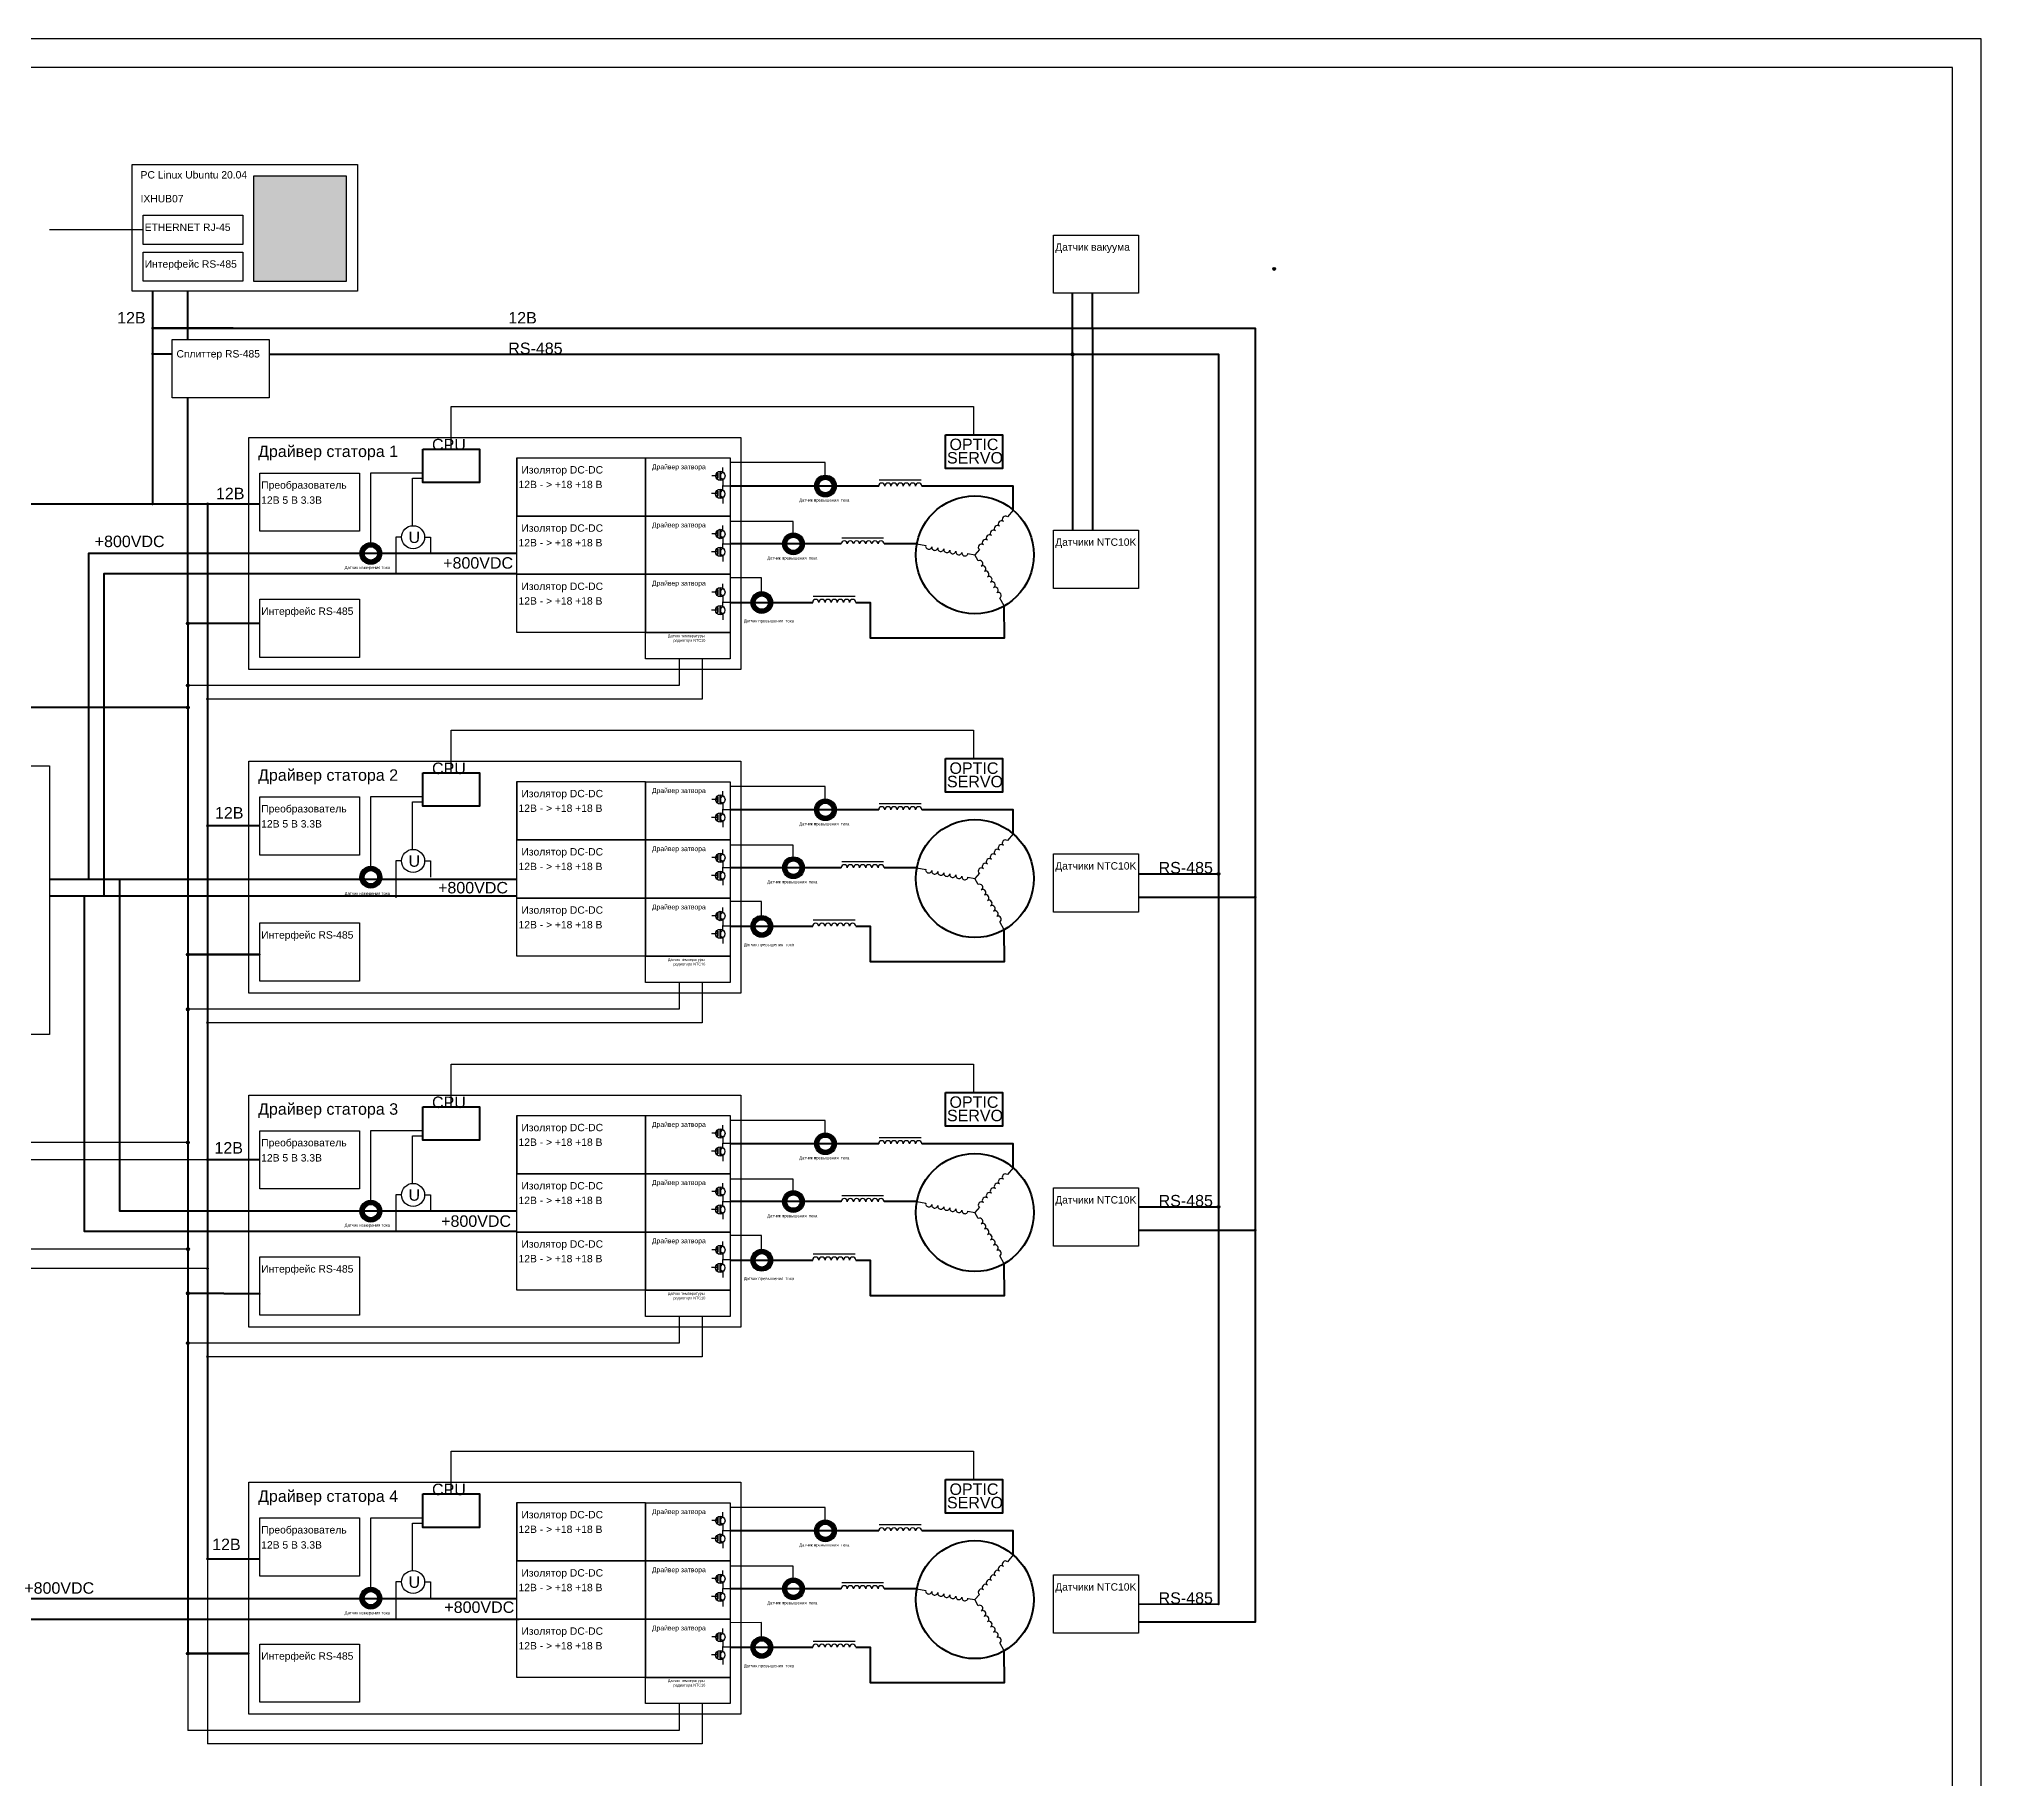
# Model space of a CAD drawing. Header units: inches. Extents: x 672645 to 2984483, y 219693 to 2542163.
# Drawn here: x 1667621 to 2984483, y 1363046 to 2542163 of the extents above; entities that cross this region are included whole.
import ezdxf

# ---------------------------------------------------------------- set-up
doc = ezdxf.new("R2010")
doc.units = ezdxf.units.IN
doc.header["$MEASUREMENT"] = 0
for name, color, linetype, lineweight in [('12В', 30, 'Continuous', 30), ('RS485', 6, 'Continuous', 30), ('Слаботочка', 4, 'Continuous', 30)]:
    doc.layers.add(name, color=color, linetype=linetype, lineweight=lineweight)
doc.layers.add('FRAME', color=7, linetype='Continuous')
doc.styles.get("Standard").update_dxf_attribs({"font": 'arial.ttf'})

# ---------------------------------------------------------------- blocks, each defined once
blk = doc.blocks.new('Катушка')
for points in [[(2187094, 1977059), (2193196, 1977052)], [(2197363, 1977047), (2197363, 1977047)], [(2201531, 1977043), (2201531, 1977043)], [(2205698, 1977038), (2205699, 1977038)], [(2209866, 1977034), (2209866, 1977034)], [(2214033, 1977029), (2214034, 1977029)], [(2218201, 1977025), (2218202, 1977025)], [(2222369, 1977020), (2227094, 1977015)]]:
    blk.add_lwpolyline(points)
for centre in [(2195279, 1977059), (2199447, 1977059), (2203615, 1977059), (2207782, 1977059), (2211950, 1977059), (2216117, 1977059), (2220285, 1977059)]:
    blk.add_arc(centre, 2084, 180, 0)
blk = doc.blocks.new('Статор')
at = {"lineweight": 53}
blk.add_circle((2302189, 2192368), 40000, dxfattribs=at)
for p, rotation in [((2249634, 5169913), 229.415407043293), ((-250162, 658081), 349.4154070432931), ((5127881, 1252156), 120)]:
    blk.add_blockref('Катушка', p, dxfattribs=dict(rotation=rotation))
blk = doc.blocks.new('Датчик тока')
at = {"layer": 'Слаботочка'}
h = blk.add_hatch(color=256, dxfattribs=at)
h.set_gradient(color1=(0, 255, 255), color2=(0, 255, 255), tint=1)
h.paths.add_polyline_path([(2170874, 2032191, 1), (2185630, 2032191, 1)])
h.paths.add_polyline_path([(2182789, 2032191, -1), (2173715, 2032191, -1)], flags=16)
blk.add_lwpolyline([(2178150, 2037963), (2178150, 2044207)], dxfattribs=at)
for radius in [7378, 4537]:
    blk.add_circle((2178252, 2032191), radius, dxfattribs=at)
blk = doc.blocks.new('Вольтметр')
at = {"layer": 'Слаботочка'}
for points in [[(1913566, 2204453), (1909760, 2204453), (1909760, 2179382)], [(1929172, 2204453), (1933069, 2204453), (1933069, 2193304)]]:
    blk.add_lwpolyline(points, dxfattribs=at)
blk.add_circle((1921369, 2204328), 7804, dxfattribs=at)
at = {"layer": 'Слаботочка', "insert": (1918251, 2208156), "char_height": 7772, "attachment_point": 1}
blk.add_mtext_dynamic_manual_height_columns('U', width=3409.75, gutter_width=38861, heights=[0], dxfattribs=at)
blk = doc.blocks.new('IGBT')
for points in [[(2332215, 1871925), (2326869, 1871925)], [(2332558, 1874343), (2332558, 1869534), (2332215, 1869534), (2332215, 1874316), (2332558, 1874316)], [(2334951, 1875703), (2334951, 1867866), (2334607, 1867866), (2334607, 1875703), (2334951, 1875703)], [(2334951, 1873109), (2337103, 1875280), (2337103, 1879399)], [(2334951, 1870194), (2336970, 1868164), (2336970, 1863071)], [(2336970, 1868164), (2336584, 1869217), (2335964, 1868649), (2336970, 1868164)]]:
    blk.add_lwpolyline(points)
blk.add_circle((2334701, 1871766), 4256)
blk = doc.blocks.new('Дроссель')
blk.add_lwpolyline([(1285440, 1797567), (1313858, 1797567)])
at = {"rotation": 180}
blk.add_blockref('Катушка', (3507429, 3770394), dxfattribs=at)
blk = doc.blocks.new('Рамка')
at = {"layer": 'FRAME'}
for p, q in [((3316395, 2776848), (672645, 2776848)), ((3316395, 907530), (3316395, 2776848)), ((3294142, 2754595), (761660, 2754595)), ((3294142, 929783), (3294142, 2754595))]:
    blk.add_line(p, q, dxfattribs=at)

msp = doc.modelspace()

# ---------------------------------------------------------------- hatches: boundary and pattern name
h = msp.add_hatch(color=256)
h.set_gradient(color2=(0, 0, 0), tint=1)
h.paths.add_polyline_path([(1876224, 2449030), (1813225, 2449030), (1813225, 2377889), (1876224, 2377889)])
at = {"layer": '12В'}
h = msp.add_hatch(color=256, dxfattribs=at)
h.set_gradient(color1=(255, 127, 0), color2=(255, 127, 0), tint=1)
h.paths.add_polyline_path([(2506142, 2386203, 1), (2504142, 2386203, 1)])
h = msp.add_hatch(color=256, dxfattribs=at)
h.set_gradient(color1=(255, 127, 0), color2=(255, 127, 0), tint=1)
h.paths.add_polyline_path([(1743762, 2346067, 1), (1745762, 2346067, 1)])
h = msp.add_hatch(color=256, dxfattribs=at)
h.set_gradient(color1=(255, 127, 0), color2=(255, 127, 0), tint=1)
h.paths.add_polyline_path([(2380913, 2346067, 1), (2382913, 2346067, 1)])
h = msp.add_hatch(color=256, dxfattribs=at)
h.set_gradient(color1=(255, 127, 0), color2=(255, 127, 0), tint=1)
h.paths.add_polyline_path([(1743762, 2328720, 1), (1745762, 2328720, 1)])
h = msp.add_hatch(color=256, dxfattribs=at)
h.set_gradient(color1=(255, 127, 0), color2=(255, 127, 0), tint=1)
h.paths.add_polyline_path([(1743762, 2226884, 1), (1745762, 2226884, 1)])
h = msp.add_hatch(color=256, dxfattribs=at)
h.set_gradient(color1=(255, 127, 0), color2=(255, 127, 0), tint=1)
h.paths.add_polyline_path([(1781007, 2226884, 1), (1783007, 2226884, 1)])
h = msp.add_hatch(color=256, dxfattribs=at)
h.set_gradient(color1=(255, 127, 0), color2=(255, 127, 0), tint=1)
h.paths.add_polyline_path([(1781007, 2094620, 1), (1783007, 2094620, 1)])
h = msp.add_hatch(color=256, dxfattribs=at)
h.set_gradient(color1=(255, 127, 0), color2=(255, 127, 0), tint=1)
h.paths.add_polyline_path([(1781007, 2008648, 1), (1783007, 2008648, 1)])
h = msp.add_hatch(color=256, dxfattribs=at)
h.set_gradient(color1=(255, 127, 0), color2=(255, 127, 0), tint=1)
h.paths.add_polyline_path([(2491320, 1960338, 1), (2493320, 1960338, 1)])
h = msp.add_hatch(color=256, dxfattribs=at)
h.set_gradient(color1=(255, 127, 0), color2=(255, 127, 0), tint=1)
h.paths.add_polyline_path([(1781007, 1875141, 1), (1783007, 1875141, 1)])
h = msp.add_hatch(color=256, dxfattribs=at)
h.set_gradient(color1=(255, 127, 0), color2=(255, 127, 0), tint=1)
h.paths.add_polyline_path([(1781007, 1782249, 1), (1783007, 1782249, 1)])
h = msp.add_hatch(color=256, dxfattribs=at)
h.set_gradient(color1=(255, 127, 0), color2=(255, 127, 0), tint=1)
h.paths.add_polyline_path([(2491320, 1734595, 1), (2493320, 1734595, 1)])
h = msp.add_hatch(color=256, dxfattribs=at)
h.set_gradient(color1=(255, 127, 0), color2=(255, 127, 0), tint=1)
h.paths.add_polyline_path([(1781007, 1708522, 1), (1783007, 1708522, 1)])
h = msp.add_hatch(color=256, dxfattribs=at)
h.set_gradient(color1=(255, 127, 0), color2=(255, 127, 0), tint=1)
h.paths.add_polyline_path([(1781007, 1648742, 1), (1783007, 1648742, 1)])
h = msp.add_hatch(color=256, dxfattribs=at)
h.set_gradient(color1=(255, 127, 0), color2=(255, 127, 0), tint=1)
h.paths.add_polyline_path([(1781007, 1511693, 1), (1783007, 1511693, 1)])
at = {"layer": 'RS485'}
h = msp.add_hatch(color=256, dxfattribs=at)
h.set_gradient(color1=(255, 0, 255), color2=(255, 0, 255), tint=1)
h.paths.add_polyline_path([(2369522, 2328308, 1), (2367522, 2328308, 1)])
h = msp.add_hatch(color=256, dxfattribs=at)
h.set_gradient(color1=(255, 0, 255), color2=(255, 0, 255), tint=1)
h.paths.add_polyline_path([(1769644, 2145760, 1), (1767644, 2145760, 1)])
h = msp.add_hatch(color=256, dxfattribs=at)
h.set_gradient(color1=(255, 0, 255), color2=(255, 0, 255), tint=1)
h.paths.add_polyline_path([(1769630, 2103700, 1), (1767630, 2103700, 1)])
h = msp.add_hatch(color=256, dxfattribs=at)
h.set_gradient(color1=(255, 0, 255), color2=(255, 0, 255), tint=1)
h.paths.add_polyline_path([(1769644, 2088880, 1), (1767644, 2088880, 1)])
h = msp.add_hatch(color=256, dxfattribs=at)
h.set_gradient(color1=(255, 0, 255), color2=(255, 0, 255), tint=1)
h.paths.add_polyline_path([(2468418, 1976177, 1), (2466418, 1976177, 1)])
h = msp.add_hatch(color=256, dxfattribs=at)
h.set_gradient(color1=(255, 0, 255), color2=(255, 0, 255), tint=1)
h.paths.add_polyline_path([(1769644, 1921462, 1), (1767644, 1921462, 1)])
h = msp.add_hatch(color=256, dxfattribs=at)
h.set_gradient(color1=(255, 0, 255), color2=(255, 0, 255), tint=1)
h.paths.add_polyline_path([(1769630, 1884221, 1), (1767630, 1884221, 1)])
h = msp.add_hatch(color=256, dxfattribs=at)
h.set_gradient(color1=(255, 0, 255), color2=(255, 0, 255), tint=1)
h.paths.add_polyline_path([(1769630, 1793937, 1), (1767630, 1793937, 1)])
h = msp.add_hatch(color=256, dxfattribs=at)
h.set_gradient(color1=(255, 0, 255), color2=(255, 0, 255), tint=1)
h.paths.add_polyline_path([(2468418, 1750425, 1), (2466418, 1750425, 1)])
h = msp.add_hatch(color=256, dxfattribs=at)
h.set_gradient(color1=(255, 0, 255), color2=(255, 0, 255), tint=1)
h.paths.add_polyline_path([(1769644, 1721565, 1), (1767644, 1721565, 1)])
h = msp.add_hatch(color=256, dxfattribs=at)
h.set_gradient(color1=(255, 0, 255), color2=(255, 0, 255), tint=1)
h.paths.add_polyline_path([(1769644, 1691720, 1), (1767644, 1691720, 1)])
h = msp.add_hatch(color=256, dxfattribs=at)
h.set_gradient(color1=(255, 0, 255), color2=(255, 0, 255), tint=1)
h.paths.add_polyline_path([(1769630, 1657822, 1), (1767630, 1657822, 1)])
h = msp.add_hatch(color=256, dxfattribs=at)
h.set_gradient(color1=(255, 0, 255), color2=(255, 0, 255), tint=1)
h.paths.add_polyline_path([(1769630, 1447572, 1), (1767630, 1447572, 1)])

# ---------------------------------------------------------------- linework, layer by layer
for points in [[(1730901, 2457066), (1883753, 2457066), (1883753, 2371145), (1730901, 2371145)], [(1876224, 2449030), (1813225, 2449030), (1813225, 2377889), (1876224, 2377889)], [(1738341, 2422569), (1806016, 2422569), (1806016, 2402830), (1738341, 2402830)], [(1738341, 2397628), (1806016, 2397628), (1806016, 2377889), (1738341, 2377889)], [(2355657, 2409137), (2413093, 2409137), (2413093, 2369660), (2355657, 2369660)], [(1809911, 2271972), (2143610, 2271972), (2143610, 2114637), (1809911, 2114637)], [(1991803, 2258119), (2078938, 2258119), (2078938, 2218641), (1991803, 2218641)], [(1991803, 2258119), (1991803, 2258119), (1991803, 2218641), (1991803, 2218641)], [(2078938, 2258053), (2136374, 2258053), (2136374, 2218576), (2078938, 2218576)], [(1817351, 2247821), (1885026, 2247821), (1885026, 2208344), (1817351, 2208344)], [(1991803, 2218641), (2078938, 2218641), (2078938, 2179164), (1991803, 2179164)], [(2078938, 2218641), (2136374, 2218641), (2136374, 2179164), (2078938, 2179164)], [(2355657, 2209104), (2413093, 2209104), (2413093, 2169627), (2355657, 2169627)], [(1991803, 2179164), (2078938, 2179164), (2078938, 2139687), (1991803, 2139687)], [(2078938, 2179164), (2136366, 2179164), (2136366, 2139687), (2078938, 2139687)], [(1817351, 2162284), (1885026, 2162284), (1885026, 2122807), (1817351, 2122807)], [(2078938, 2139687), (2136374, 2139687), (2136374, 2121907), (2078938, 2121907)], [(1809911, 2052493), (2143610, 2052493), (2143610, 1895158), (1809911, 1895158)], [(1817351, 2028342), (1885026, 2028342), (1885026, 1988865), (1817351, 1988865)], [(1991803, 2038640), (2078938, 2038640), (2078938, 1999162), (1991803, 1999162)], [(1991803, 2038640), (1991803, 2038640), (1991803, 1999162), (1991803, 1999162)], [(2078938, 2038574), (2136374, 2038574), (2136374, 1999097), (2078938, 1999097)], [(1991803, 1999162), (2078938, 1999162), (2078938, 1959685), (1991803, 1959685)], [(2078938, 1999162), (2136374, 1999162), (2136374, 1959685), (2078938, 1959685)], [(2355657, 1989625), (2413093, 1989625), (2413093, 1950148), (2355657, 1950148)], [(1991803, 1959685), (2078938, 1959685), (2078938, 1920208), (1991803, 1920208)], [(2078938, 1959685), (2136366, 1959685), (2136366, 1920208), (2078938, 1920208)], [(1817351, 1942805), (1885026, 1942805), (1885026, 1903328), (1817351, 1903328)], [(2078938, 1920208), (2136374, 1920208), (2136374, 1902428), (2078938, 1902428)], [(1809911, 1826094), (2143610, 1826094), (2143610, 1668759), (1809911, 1668759)], [(1991803, 1812241), (2078938, 1812241), (2078938, 1772763), (1991803, 1772763)], [(1991803, 1812241), (1991803, 1812241), (1991803, 1772763), (1991803, 1772763)], [(2078938, 1812175), (2136374, 1812175), (2136374, 1772698), (2078938, 1772698)], [(1817351, 1801943), (1885026, 1801943), (1885026, 1762466), (1817351, 1762466)], [(1991803, 1772763), (2078938, 1772763), (2078938, 1733286), (1991803, 1733286)], [(2078938, 1772763), (2136374, 1772763), (2136374, 1733286), (2078938, 1733286)], [(2355657, 1763226), (2413093, 1763226), (2413093, 1723749), (2355657, 1723749)], [(1991803, 1733286), (2078938, 1733286), (2078938, 1693809), (1991803, 1693809)], [(2078938, 1733286), (2136366, 1733286), (2136366, 1693809), (2078938, 1693809)], [(1817351, 1716406), (1885026, 1716406), (1885026, 1676929), (1817351, 1676929)], [(2078938, 1693809), (2136374, 1693809), (2136374, 1676029), (2078938, 1676029)], [(1809911, 1563667), (2143610, 1563667), (2143610, 1406332), (1809911, 1406332)], [(1991803, 1549814), (2078938, 1549814), (2078938, 1510336), (1991803, 1510336)], [(1991803, 1549814), (1991803, 1549814), (1991803, 1510336), (1991803, 1510336)], [(2078938, 1549748), (2136374, 1549748), (2136374, 1510271), (2078938, 1510271)], [(1817351, 1539516), (1885026, 1539516), (1885026, 1500039), (1817351, 1500039)], [(1991803, 1510336), (2078938, 1510336), (2078938, 1470859), (1991803, 1470859)], [(2078938, 1510336), (2136374, 1510336), (2136374, 1470859), (2078938, 1470859)], [(2355657, 1500799), (2413093, 1500799), (2413093, 1461322), (2355657, 1461322)], [(1991803, 1470859), (2078938, 1470859), (2078938, 1431382), (1991803, 1431382)], [(2078938, 1470859), (2136366, 1470859), (2136366, 1431382), (2078938, 1431382)], [(1817351, 1453979), (1885026, 1453979), (1885026, 1414502), (1817351, 1414502)], [(2078938, 1431382), (2136374, 1431382), (2136374, 1413602), (2078938, 1413602)]]:
    msp.add_lwpolyline(points, close=True)
for points in [[(2136374, 2239018), (2131348, 2239018)], [(2136374, 2199606), (2131348, 2199606)], [(2136374, 2160129), (2131348, 2160129)], [(2136374, 2019539), (2131348, 2019539)], [(2136374, 1980127), (2131348, 1980127)], [(2136374, 1940650), (2131348, 1940650)], [(2136374, 1793205), (2131348, 1793205)], [(2136374, 1753793), (2131348, 1753793)], [(2136374, 1714316), (2131348, 1714316)], [(2136374, 1530713), (2131348, 1530713)], [(2136374, 1491301), (2131348, 1491301)], [(2136374, 1451824), (2131348, 1451824)]]:
    msp.add_lwpolyline(points)
at = {"color": 1, "lineweight": 60}
for points in [[(2237035, 2239018), (2136374, 2239018)], [(2241203, 2239018), (2241202, 2239018)], [(2245371, 2239018), (2245370, 2239018)], [(2249538, 2239018), (2249537, 2239018)], [(2253706, 2239018), (2253705, 2239018)], [(2257873, 2239018), (2257873, 2239018)], [(2262041, 2239018), (2262040, 2239018)], [(2328245, 2222718), (2328245, 2239018), (2266208, 2239018)], [(1991803, 2193304), (1701259, 2193304), (1701259, 1972374)], [(2237035, 2019539), (2136374, 2019539)], [(2328245, 2003239), (2328245, 2019539), (2266208, 2019539)], [(1991803, 1972374), (1674814, 1972374)], [(1991803, 1747485), (1722439, 1747485), (1722439, 1972374)], [(1991803, 1484663), (1648226, 1484663), (1648226, 1867286)], [(2237035, 1793140), (2136374, 1793140)], [(2328245, 1776840), (2328245, 1793140), (2266208, 1793140)], [(2237035, 1530713), (2136374, 1530713)], [(2328245, 1514413), (2328245, 1530713), (2266208, 1530713)]]:
    msp.add_lwpolyline(points, dxfattribs=at)
at = {"color": 2, "lineweight": 60}
for points in [[(2211569, 2199759), (2136374, 2199759)], [(2262878, 2199759), (2240742, 2199759)], [(2211577, 1980280), (2136381, 1980280)], [(2262886, 1980280), (2240750, 1980280)], [(2211577, 1753881), (2136381, 1753881)], [(2262886, 1753881), (2240750, 1753881)], [(2211569, 1491454), (2136374, 1491454)], [(2262878, 1491454), (2240742, 1491454)]]:
    msp.add_lwpolyline(points, dxfattribs=at)
at = {"lineweight": 60}
for points in [[(2215737, 2199759), (2215736, 2199759)], [(2219905, 2199759), (2219904, 2199759)], [(2224072, 2199759), (2224071, 2199759)], [(2228240, 2199759), (2228239, 2199759)], [(2232407, 2199759), (2232406, 2199759)], [(2236575, 2199759), (2236574, 2199759)]]:
    msp.add_lwpolyline(points, dxfattribs=at)
at = {"color": 5, "lineweight": 60}
for points in [[(1991803, 2179382), (1711665, 2179382), (1711665, 1960956)], [(1991803, 1960956), (1674814, 1960956)], [(1991803, 1733640), (1698478, 1733640), (1698478, 1960956)], [(1993182, 1470568), (1632405, 1470568), (1632405, 1867286)]]:
    msp.add_lwpolyline(points, dxfattribs=at)
at = {"color": 3, "lineweight": 60}
for points in [[(2136374, 2160129), (2192304, 2160129)], [(2196471, 2160129), (2196472, 2160129)], [(2200639, 2160129), (2200640, 2160129)], [(2204806, 2160129), (2204807, 2160129)], [(2208974, 2160129), (2208975, 2160129)], [(2213142, 2160129), (2213142, 2160129)], [(2217309, 2160129), (2217310, 2160129)], [(2221477, 2160129), (2231349, 2160129), (2231349, 2136119), (2322229, 2136119), (2322151, 2157705)], [(2136374, 1940650), (2192304, 1940650)], [(2221477, 1940650), (2231349, 1940650), (2231349, 1916640), (2322229, 1916640), (2322151, 1938226)], [(2136374, 1714251), (2192304, 1714251)], [(2221477, 1714251), (2231349, 1714251), (2231349, 1690241), (2322229, 1690241), (2322151, 1711827)], [(2136374, 1451824), (2192304, 1451824)], [(2221477, 1451824), (2231349, 1451824), (2231349, 1427814), (2322229, 1427814), (2322151, 1449400)]]:
    msp.add_lwpolyline(points, dxfattribs=at)
at = {"lineweight": 30}
msp.add_lwpolyline([(1441607, 2049429), (1674814, 2049429), (1674814, 1867286), (1441607, 1867286)], close=True, dxfattribs=at)
at = {"color": 6, "lineweight": 100}
msp.add_circle((2368428, 2328289), 117, dxfattribs=at)
at = {"lineweight": 53}
for centre in [(2302189, 1972889), (2302189, 1746490), (2302189, 1484063)]:
    msp.add_circle(centre, 40000, dxfattribs=at)
at = {"layer": '12В', "color": 30, "lineweight": 100}
for points in [[(1744747, 2371145), (1744747, 2226839)], [(1799289, 2346022), (1744747, 2346022), (1799289, 2346022), (2381899, 2346022), (2381899, 2209104)], [(2381899, 2346022), (2492306, 2346022), (2492306, 1468813), (2413093, 1468813)], [(1547556, 2226839), (1817351, 2226839)], [(1781993, 2226839), (1781993, 1511649), (1817351, 1511649)], [(1817351, 2008604), (1781993, 2008604)], [(2413093, 1960294), (2492306, 1960294)], [(1817351, 1782205), (1781993, 1782205)], [(2413093, 1734550), (2492306, 1734550)]]:
    msp.add_lwpolyline(points, dxfattribs=at)
at = {"layer": '12В', "color": 30, "lineweight": 60}
for points in [[(2381899, 2346022), (2381899, 2369660)], [(1744747, 2328676), (1757995, 2328676)]]:
    msp.add_lwpolyline(points, dxfattribs=at)
at = {"layer": '12В'}
for points in [[(2117326, 2121907), (2117326, 2094575), (1781993, 2094575)], [(2117326, 1902428), (2117326, 1875097), (1781993, 1875097)], [(1781993, 1782205), (1613913, 1782205)], [(1781993, 1708554), (1534449, 1708554), (1534449, 1685628)], [(2117326, 1676029), (2117326, 1648697), (1781993, 1648697)], [(1781993, 1511649), (1781993, 1386271)], [(2117326, 1413602), (2117326, 1386271), (1781993, 1386271)]]:
    msp.add_lwpolyline(points, dxfattribs=at)
at = {"layer": 'RS485', "color": 6, "lineweight": 100}
for points in [[(1768658, 2338242), (1768658, 2371145)], [(1823883, 2328289), (2368428, 2328289), (2368428, 2209104)], [(2368428, 2328289), (2467431, 2328289), (2467431, 1480713), (2413093, 1481061)], [(1768658, 2145787), (1768658, 2298764)], [(1768658, 2144312), (1768658, 2088907), (1220224, 2088907), (1220224, 2000592)], [(1817351, 2145787), (1768658, 2145787), (1768658, 1921489), (1817351, 1921489), (1768658, 1921489), (1768658, 1691747), (1817351, 1691436), (1768658, 1691747), (1768658, 1447626), (1809911, 1447626), (1768658, 1447626)], [(2413093, 1976204), (2467431, 1976204)], [(2413093, 1750452), (2467431, 1750452)]]:
    msp.add_lwpolyline(points, dxfattribs=at)
at = {"layer": 'RS485', "color": 6, "lineweight": 60}
msp.add_lwpolyline([(2368428, 2328289), (2368428, 2369660)], dxfattribs=at)
at = {"layer": 'RS485', "color": 6}
msp.add_lwpolyline([(1757995, 2338242), (1823883, 2338242), (1823883, 2298764), (1757995, 2298764)], close=True, dxfattribs=at)
at = {"layer": 'RS485'}
for points in [[(2101798, 2121907), (2101798, 2103754), (1768658, 2103754)], [(2101798, 1902428), (2101798, 1884275), (1768658, 1884275)], [(1768658, 1793991), (1613913, 1793991)], [(1768658, 1721592), (1505638, 1721592), (1505638, 1685628)], [(2101798, 1676029), (2101798, 1657876), (1768658, 1657876)], [(1768658, 1447626), (1768644, 1395422)], [(2101798, 1413602), (2101798, 1395449), (1768658, 1395449)]]:
    msp.add_lwpolyline(points, dxfattribs=at)
for centre in [(2505142, 2386203), (2368522, 2328308), (1768644, 2145760), (1768644, 2103727), (1768644, 2088880), (2467418, 1976177), (1768644, 1921462), (1768644, 1884248), (1768644, 1793964), (2467418, 1750425), (1768658, 1721592), (1768644, 1691720), (1768644, 1657849), (1768644, 1447599)]:
    msp.add_circle(centre, 1000, dxfattribs=at)
at = {"layer": 'Слаботочка'}
for points in [[(1738341, 2412699), (1674911, 2412699)], [(2200775, 2251034), (2200775, 2254851), (2136374, 2254851)], [(1892613, 2205320), (1892613, 2247916), (1927944, 2247916)], [(1921053, 2212126), (1921053, 2244294), (1927944, 2244294)], [(2179086, 2211774), (2179086, 2215029), (2136374, 2215029)], [(2157649, 2171991), (2157649, 2176841), (2136366, 2176745)], [(1892613, 1985841), (1892613, 2028437), (1927944, 2028437)], [(2200775, 2031555), (2200775, 2035372), (2136374, 2035372)], [(1921053, 1992647), (1921053, 2024815), (1927944, 2024815)], [(2179086, 1992295), (2179086, 1995550), (2136374, 1995550)], [(2157649, 1952512), (2157649, 1957362), (2136366, 1957266)], [(2200775, 1805156), (2200775, 1808973), (2136374, 1808973)], [(1892613, 1759442), (1892613, 1802038), (1927944, 1802038)], [(1921053, 1766248), (1921053, 1798416), (1927944, 1798416)], [(2179086, 1765896), (2179086, 1769151), (2136374, 1769151)], [(2157649, 1726113), (2157649, 1730963), (2136366, 1730867)], [(2200775, 1542729), (2200775, 1546546), (2136374, 1546546)], [(1892613, 1497015), (1892613, 1539611), (1927944, 1539611)], [(1921053, 1503821), (1921053, 1535989), (1927944, 1535989)], [(2179086, 1503469), (2179086, 1506724), (2136374, 1506724)], [(2157649, 1463686), (2157649, 1468536), (2136366, 1468440)]]:
    msp.add_lwpolyline(points, dxfattribs=at)
at = {"layer": 'Слаботочка', "color": 4}
for points in [[(1947206, 2264103), (1947206, 2292966), (2301382, 2292966), (2301382, 2273704)], [(1947206, 2044624), (1947206, 2073487), (2301382, 2073487), (2301382, 2054225)], [(1947206, 1818225), (1947206, 1847088), (2301382, 1847088), (2301382, 1827826)], [(1947206, 1555798), (1947206, 1584661), (2301382, 1584661), (2301382, 1565399)]]:
    msp.add_lwpolyline(points, dxfattribs=at)
at = {"layer": 'Слаботочка', "color": 4, "lineweight": 60}
for points in [[(2282377, 2273704), (2320901, 2273704), (2320901, 2250981), (2282377, 2250981)], [(1927944, 2264103), (1966468, 2264103), (1966468, 2241380), (1927944, 2241380)], [(1927944, 2044624), (1966468, 2044624), (1966468, 2021901), (1927944, 2021901)], [(2282377, 2054225), (2320901, 2054225), (2320901, 2031502), (2282377, 2031502)], [(2282377, 1827826), (2320901, 1827826), (2320901, 1805103), (2282377, 1805103)], [(1927944, 1555798), (1966468, 1555798), (1966468, 1533075), (1927944, 1533075)], [(2282377, 1565399), (2320901, 1565399), (2320901, 1542676), (2282377, 1542676)]]:
    msp.add_lwpolyline(points, close=True, dxfattribs=at)
at = {"layer": 'Слаботочка', "color": 4, "lineweight": 100}
msp.add_lwpolyline([(1927944, 1818225), (1966468, 1818225), (1966468, 1795502), (1927944, 1795502)], close=True, dxfattribs=at)

# ---------------------------------------------------------------- block references
at = {"xscale": 0.7458956604927657, "yscale": 0.7458956604927657, "zscale": 0.7458956604927657}
for p in [(388113, 837571), (388212, 849751), (388113, 798159), (388212, 810338), (388113, 758682), (388212, 770861), (388212, 630272), (388113, 618092), (388212, 590860), (388113, 578680), (388212, 551382), (388113, 539203), (388212, 403938), (388113, 391758), (388212, 364526), (388113, 352346), (388212, 325048), (388113, 312869), (388212, 141446), (388113, 129266), (388212, 102033), (388113, 89854), (388212, 62556), (388113, 50377)]:
    msp.add_blockref('IGBT', p, dxfattribs=at)
at = {"color": 1}
for p in [(951975, 445639), (951975, 226160), (951975, -239), (951975, -262666)]:
    msp.add_blockref('Дроссель', p, dxfattribs=at)
for name, p in [('Статор', (0, 0)), ('Дроссель', (926509, 406380)), ('Дроссель', (907244, 366750)), ('Дроссель', (926517, 186901)), ('Дроссель', (907244, 147271)), ('Дроссель', (926517, -39498)), ('Дроссель', (907244, -79128)), ('Дроссель', (926509, -301925)), ('Дроссель', (907244, -341555))]:
    msp.add_blockref(name, p)
for p, rotation in [((2249634, 4950434), 229.415407043293), ((-250162, 438602), 349.4154070432931), ((5127881, 1032677), 120), ((2249634, 4724035), 229.415407043293), ((-250162, 212203), 349.4154070432931), ((5127881, 806278), 120), ((2249634, 4461608), 229.415407043293), ((-250162, -50224), 349.4154070432931), ((5127881, 543851), 120)]:
    msp.add_blockref('Катушка', p, dxfattribs=dict(rotation=rotation))
at = {"layer": 'Слаботочка', "xscale": 0.8744539382128907, "yscale": 0.8744539382128907, "zscale": 0.8744539382128907}
msp.add_blockref('Рамка', (84448, 113937), dxfattribs=at)
at = {"layer": 'Слаботочка'}
for name, p in [('Датчик тока', (22625, 206827)), ('Датчик тока', (-285536, 161113)), ('Вольтметр', (0, 0)), ('Датчик тока', (936, 167568)), ('Датчик тока', (-20501, 127784)), ('Датчик тока', (22625, -12652)), ('Вольтметр', (0, -219479)), ('Датчик тока', (936, -51911)), ('Датчик тока', (-285536, -58366)), ('Датчик тока', (-20501, -91695)), ('Датчик тока', (22625, -239051)), ('Вольтметр', (0, -445878)), ('Датчик тока', (936, -278310)), ('Датчик тока', (-285536, -284765)), ('Датчик тока', (-20501, -318094)), ('Датчик тока', (22625, -501478)), ('Вольтметр', (0, -708305)), ('Датчик тока', (936, -540737)), ('Датчик тока', (-285536, -547192)), ('Датчик тока', (-20501, -580521))]:
    msp.add_blockref(name, p, dxfattribs=at)

# ---------------------------------------------------------------- texts
at = {"ltscale": 0.1}
for s, height, p in [('PC Linux Ubuntu 20.04', 5000, (1736600, 2447490)), ('IXHUB07', 5000, (1736600, 2431339)), ('ETHERNET RJ-45', 5000, (1739382, 2411946)), ('Датчик вакуума', 5000, (2356699, 2398514)), ('Интерфейс RS-485', 5000, (1739382, 2387005)), ('Драйвер статора 1 ', 7772.25, (1816264, 2258668)), (' Изолятор DC-DC ', 5000, (1992844, 2247495)), ('Драйвер затвора', 3285.56, (2083334, 2250375)), ('Преобразователь ', 5000, (1818392, 2237198)), ('12B - > +18 +18 В', 5000, (1992844, 2237568)), ('12В 5 В 3.3В ', 5000, (1818392, 2226967)), (' Изолятор DC-DC ', 5000, (1992844, 2208018)), ('Драйвер затвора', 3285.56, (2083334, 2210963)), ('12B - > +18 +18 В', 5000, (1992844, 2198091)), ('Датчики NTC10K', 5000, (2356699, 2198481)), (' Изолятор DC-DC ', 5000, (1992844, 2168541)), ('Драйвер затвора', 3285.56, (2083334, 2171486)), ('12B - > +18 +18 В', 5000, (1992844, 2158614)), ('Интерфейс RS-485', 5000, (1818392, 2151661)), ('Драйвер статора 2 ', 7772.25, (1816264, 2039189)), (' Изолятор DC-DC ', 5000, (1992844, 2028016)), ('Драйвер затвора', 3285.56, (2083334, 2030896)), ('Преобразователь ', 5000, (1818392, 2017719)), ('12B - > +18 +18 В', 5000, (1992844, 2018090)), ('12В 5 В 3.3В ', 5000, (1818392, 2007488)), (' Изолятор DC-DC ', 5000, (1992844, 1988539)), ('Драйвер затвора', 3285.56, (2083334, 1991484)), ('12B - > +18 +18 В', 5000, (1992844, 1978612)), ('Датчики NTC10K', 5000, (2356699, 1979002)), (' Изолятор DC-DC ', 5000, (1992844, 1949062)), ('Драйвер затвора', 3285.56, (2083334, 1952007)), ('Интерфейс RS-485', 5000, (1818392, 1932182)), ('12B - > +18 +18 В', 5000, (1992844, 1939135)), ('Драйвер статора 3 ', 7772.25, (1816264, 1812790)), (' Изолятор DC-DC ', 5000, (1992844, 1801617)), ('Драйвер затвора', 3285.56, (2083334, 1804562)), ('Преобразователь ', 5000, (1818392, 1791320)), ('12B - > +18 +18 В', 5000, (1992844, 1791690)), ('12В 5 В 3.3В ', 5000, (1818392, 1781089)), (' Изолятор DC-DC ', 5000, (1992844, 1762140)), ('Драйвер затвора', 3285.56, (2083334, 1765150)), ('12B - > +18 +18 В', 5000, (1992844, 1752213)), ('Датчики NTC10K', 5000, (2356699, 1752603)), (' Изолятор DC-DC ', 5000, (1992844, 1722663)), ('Драйвер затвора', 3285.56, (2083334, 1725673)), ('12B - > +18 +18 В', 5000, (1992844, 1712736)), ('Интерфейс RS-485', 5000, (1818392, 1705783)), ('Драйвер статора 4 ', 7772.25, (1816264, 1550363)), (' Изолятор DC-DC ', 5000, (1992844, 1539190)), ('Драйвер затвора', 3285.56, (2083334, 1542070)), ('Преобразователь ', 5000, (1818392, 1528893)), ('12B - > +18 +18 В', 5000, (1992844, 1529264)), ('12В 5 В 3.3В ', 5000, (1818392, 1518662)), (' Изолятор DC-DC ', 5000, (1992844, 1499713)), ('Драйвер затвора', 3285.56, (2083334, 1502658)), ('12B - > +18 +18 В', 5000, (1992844, 1489786)), ('Датчики NTC10K', 5000, (2356699, 1490176)), (' Изолятор DC-DC ', 5000, (1992844, 1460236)), ('Драйвер затвора', 3285.56, (2083334, 1463181)), ('Интерфейс RS-485', 5000, (1818392, 1443356)), ('12B - > +18 +18 В', 5000, (1992844, 1450309))]:
    msp.add_text(s, height=height, dxfattribs=at).set_placement(p)
at = {"color": 1, "char_height": 7772.3, "attachment_point": 1}
for insert in [(1705490, 2205374), (1941764, 2190763), (1938294, 1970602), (1940389, 1744557), (1657752, 1495837), (1942556, 1482854)]:
    msp.add_mtext_dynamic_manual_height_columns('+800VDC', width=9901.68, gutter_width=38861, heights=[0], dxfattribs=dict(at, insert=insert))
at = {"char_height": 1849.58, "attachment_point": 1}
for insert in [(2092885, 2138378), (2092885, 1918899), (2092885, 1692500), (2092885, 1430073)]:
    msp.add_mtext_dynamic_manual_height_columns('\\pxqc;Датчик температуры       радиатора NTC10', width=31569.21, gutter_width=9248, heights=[10917], dxfattribs=dict(at, insert=insert))
at = {"layer": '12В', "color": 30, "char_height": 7772.3, "attachment_point": 1}
for insert in [(1720722, 2356968), (1985907, 2356968), (1787721, 2237858), (1787044, 2021356), (1786693, 1794246), (1785123, 1525389)]:
    msp.add_mtext('12В', dxfattribs=dict(at, insert=insert))
at = {"layer": 'RS485', "color": 6, "ltscale": 0.1}
msp.add_text('Сплиттер RS-485', height=5000, dxfattribs=at).set_placement((1760943, 2326142))
at = {"layer": 'RS485', "color": 6, "char_height": 7772.3, "attachment_point": 1}
for insert in [(1985907, 2336248), (2426815, 1984163), (2426815, 1758411), (2426815, 1489019)]:
    msp.add_mtext('RS-485', dxfattribs=dict(at, insert=insert))
at = {"layer": 'Слаботочка', "color": 4, "char_height": 7772.3, "attachment_point": 1}
for s, insert in [(' CPU', (1934190, 2270980)), ('OPTIC', (2285031, 2271135)), ('SERVO', (2283322, 2262038)), (' CPU', (1934190, 2051501)), ('SERVO', (2283322, 2042559)), ('OPTIC', (2285031, 2051656)), (' CPU', (1934190, 1825102)), ('OPTIC', (2285031, 1825257)), ('SERVO', (2283322, 1816160)), (' CPU', (1934190, 1562675)), ('OPTIC', (2285031, 1562830)), ('SERVO', (2283322, 1553733))]:
    msp.add_mtext_dynamic_manual_height_columns(s, width=3693.99, gutter_width=38861, heights=[0], dxfattribs=dict(at, insert=insert))
at = {"layer": 'Слаботочка', "color": 4, "char_height": 2036.38, "attachment_point": 1}
for s, insert in [('Датчик превышения  тока', (2183160, 2230434)), ('Датчик превышения  тока', (2161471, 2191175)), ('Датчик измерения тока', (1874998, 2184720)), ('Датчик превышения  тока', (2145575, 2148577)), ('Датчик превышения  тока', (2183160, 2010956)), ('Датчик измерения тока', (1874998, 1963790)), ('Датчик превышения  тока', (2161471, 1971696)), ('Датчик превышения  тока', (2145575, 1929098)), ('Датчик превышения  тока', (2183160, 1784556)), ('Датчик измерения тока', (1874998, 1738901)), ('Датчик превышения  тока', (2161471, 1745297)), ('Датчик превышения  тока', (2145575, 1702699)), ('Датчик превышения  тока', (2183160, 1522129)), ('Датчик измерения тока', (1874998, 1476079)), ('Датчик превышения  тока', (2161471, 1482870)), ('Датчик превышения  тока', (2145575, 1440272))]:
    msp.add_mtext(s, dxfattribs=dict(at, insert=insert))

doc.saveas('drawing.dxf')
